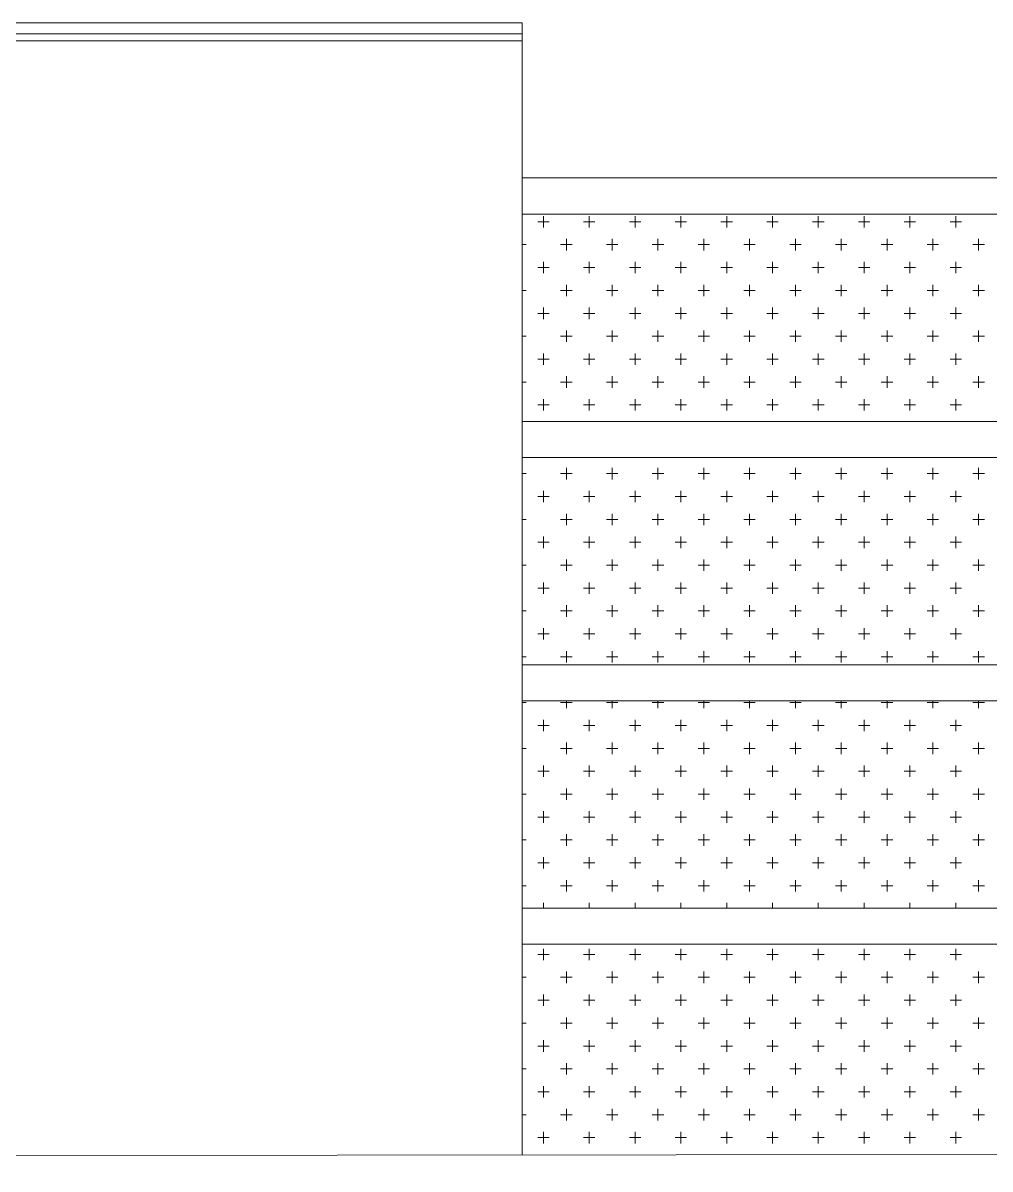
# Model space of a CAD drawing. Header units: millimetres. Extents: x -395 to 1008, y 9 to 692.
# Drawn here: x -338.156 to -335.475, y 26.772 to 29.951 of the extents above; entities that cross this region are included whole.
import ezdxf

# ---------------------------------------------------------------- set-up
doc = ezdxf.new("R2010")
doc.units = ezdxf.units.MM
doc.header["$LTSCALE"] = 0.1
doc.header["$MEASUREMENT"] = 0
doc.layers.add('.10 ultra fina', color=240, linetype='Continuous', lineweight=5)

# ---------------------------------------------------------------- blocks, each defined once
blk = doc.blocks.new('etwew')
at = {"layer": '.10 ultra fina', "color": 240, "lineweight": 5}
for p, q in [((354.9279, 90.0376), (356.4279, 90.0376)), ((356.4279, 90.0376), (356.4279, 86.8975)), ((356.4279, 90.0076), (349.5779, 90.0076)), ((356.4279, 89.9876), (349.5779, 89.9876)), ((356.4279, 89.6076), (381.3663, 89.6076)), ((356.4279, 89.5076), (381.3009, 89.5076)), ((356.471, 89.4862), (356.5027, 89.4862)), ((356.4869, 89.4703), (356.4869, 89.5021)), ((356.598, 89.4862), (356.6297, 89.4862)), ((356.6139, 89.4703), (356.6139, 89.5021)), ((356.725, 89.4862), (356.7567, 89.4862)), ((356.7409, 89.4703), (356.7409, 89.5021)), ((356.852, 89.4862), (356.8837, 89.4862)), ((356.8679, 89.4703), (356.8679, 89.5021)), ((356.979, 89.4862), (357.0107, 89.4862)), ((356.9949, 89.4703), (356.9949, 89.5021)), ((357.106, 89.4862), (357.1377, 89.4862)), ((357.1219, 89.4703), (357.1219, 89.5021)), ((357.233, 89.4862), (357.2647, 89.4862)), ((357.2489, 89.4703), (357.2489, 89.5021)), ((357.36, 89.4862), (357.3917, 89.4862)), ((357.3759, 89.4703), (357.3759, 89.5021)), ((357.487, 89.4862), (357.5187, 89.4862)), ((357.5029, 89.4703), (357.5029, 89.5021)), ((357.614, 89.4862), (357.6457, 89.4862)), ((357.6299, 89.4703), (357.6299, 89.5021)), ((356.4279, 89.4227), (356.4392, 89.4227)), ((356.5345, 89.4227), (356.5662, 89.4227)), ((356.5504, 89.4068), (356.5504, 89.4386)), ((356.6615, 89.4227), (356.6932, 89.4227)), ((356.6774, 89.4068), (356.6774, 89.4386)), ((356.7885, 89.4227), (356.8202, 89.4227)), ((356.8044, 89.4068), (356.8044, 89.4386)), ((356.9155, 89.4227), (356.9472, 89.4227)), ((356.9314, 89.4068), (356.9314, 89.4386)), ((357.0425, 89.4227), (357.0742, 89.4227)), ((357.0584, 89.4068), (357.0584, 89.4386)), ((357.1695, 89.4227), (357.2012, 89.4227)), ((357.1854, 89.4068), (357.1854, 89.4386)), ((357.2965, 89.4227), (357.3282, 89.4227)), ((357.3124, 89.4068), (357.3124, 89.4386)), ((357.4235, 89.4227), (357.4552, 89.4227)), ((357.4394, 89.4068), (357.4394, 89.4386)), ((357.5505, 89.4227), (357.5822, 89.4227)), ((357.5664, 89.4068), (357.5664, 89.4386)), ((357.6775, 89.4227), (357.7092, 89.4227)), ((357.6934, 89.4068), (357.6934, 89.4386)), ((356.471, 89.3592), (356.5027, 89.3592)), ((356.4869, 89.3433), (356.4869, 89.3751)), ((356.598, 89.3592), (356.6297, 89.3592)), ((356.6139, 89.3433), (356.6139, 89.3751)), ((356.725, 89.3592), (356.7567, 89.3592)), ((356.7409, 89.3433), (356.7409, 89.3751)), ((356.852, 89.3592), (356.8837, 89.3592)), ((356.8679, 89.3433), (356.8679, 89.3751)), ((356.979, 89.3592), (357.0107, 89.3592)), ((356.9949, 89.3433), (356.9949, 89.3751)), ((357.106, 89.3592), (357.1377, 89.3592)), ((357.1219, 89.3433), (357.1219, 89.3751)), ((357.233, 89.3592), (357.2647, 89.3592)), ((357.2489, 89.3433), (357.2489, 89.3751)), ((357.36, 89.3592), (357.3917, 89.3592)), ((357.3759, 89.3433), (357.3759, 89.3751)), ((357.487, 89.3592), (357.5187, 89.3592)), ((357.5029, 89.3433), (357.5029, 89.3751)), ((357.614, 89.3592), (357.6457, 89.3592)), ((357.6299, 89.3433), (357.6299, 89.3751)), ((356.4279, 89.2957), (356.4392, 89.2957)), ((356.5345, 89.2957), (356.5662, 89.2957)), ((356.5504, 89.2798), (356.5504, 89.3116)), ((356.6615, 89.2957), (356.6932, 89.2957)), ((356.6774, 89.2798), (356.6774, 89.3116)), ((356.7885, 89.2957), (356.8202, 89.2957)), ((356.8044, 89.2798), (356.8044, 89.3116)), ((356.9155, 89.2957), (356.9472, 89.2957)), ((356.9314, 89.2798), (356.9314, 89.3116)), ((357.0425, 89.2957), (357.0742, 89.2957)), ((357.0584, 89.2798), (357.0584, 89.3116)), ((357.1695, 89.2957), (357.2012, 89.2957)), ((357.1854, 89.2798), (357.1854, 89.3116)), ((357.2965, 89.2957), (357.3282, 89.2957)), ((357.3124, 89.2798), (357.3124, 89.3116)), ((357.4235, 89.2957), (357.4552, 89.2957)), ((357.4394, 89.2798), (357.4394, 89.3116)), ((357.5505, 89.2957), (357.5822, 89.2957)), ((357.5664, 89.2798), (357.5664, 89.3116)), ((357.6775, 89.2957), (357.7092, 89.2957)), ((357.6934, 89.2798), (357.6934, 89.3116)), ((356.471, 89.2322), (356.5027, 89.2322)), ((356.4869, 89.2163), (356.4869, 89.2481)), ((356.598, 89.2322), (356.6297, 89.2322)), ((356.6139, 89.2163), (356.6139, 89.2481)), ((356.725, 89.2322), (356.7567, 89.2322)), ((356.7409, 89.2163), (356.7409, 89.2481)), ((356.852, 89.2322), (356.8837, 89.2322)), ((356.8679, 89.2163), (356.8679, 89.2481)), ((356.979, 89.2322), (357.0107, 89.2322)), ((356.9949, 89.2163), (356.9949, 89.2481)), ((357.106, 89.2322), (357.1377, 89.2322)), ((357.1219, 89.2163), (357.1219, 89.2481)), ((357.233, 89.2322), (357.2647, 89.2322)), ((357.2489, 89.2163), (357.2489, 89.2481)), ((357.36, 89.2322), (357.3917, 89.2322)), ((357.3759, 89.2163), (357.3759, 89.2481)), ((357.487, 89.2322), (357.5187, 89.2322)), ((357.5029, 89.2163), (357.5029, 89.2481)), ((357.614, 89.2322), (357.6457, 89.2322)), ((357.6299, 89.2163), (357.6299, 89.2481)), ((356.4279, 89.1687), (356.4392, 89.1687)), ((356.5345, 89.1687), (356.5662, 89.1687)), ((356.5504, 89.1528), (356.5504, 89.1846)), ((356.6615, 89.1687), (356.6932, 89.1687)), ((356.6774, 89.1528), (356.6774, 89.1846)), ((356.7885, 89.1687), (356.8202, 89.1687)), ((356.8044, 89.1528), (356.8044, 89.1846)), ((356.9155, 89.1687), (356.9472, 89.1687)), ((356.9314, 89.1528), (356.9314, 89.1846)), ((357.0425, 89.1687), (357.0742, 89.1687)), ((357.0584, 89.1528), (357.0584, 89.1846)), ((357.1695, 89.1687), (357.2012, 89.1687)), ((357.1854, 89.1528), (357.1854, 89.1846)), ((357.2965, 89.1687), (357.3282, 89.1687)), ((357.3124, 89.1528), (357.3124, 89.1846)), ((357.4235, 89.1687), (357.4552, 89.1687)), ((357.4394, 89.1528), (357.4394, 89.1846)), ((357.5505, 89.1687), (357.5822, 89.1687)), ((357.5664, 89.1528), (357.5664, 89.1846)), ((357.6775, 89.1687), (357.7092, 89.1687)), ((357.6934, 89.1528), (357.6934, 89.1846)), ((356.471, 89.1052), (356.5027, 89.1052)), ((356.4869, 89.0893), (356.4869, 89.1211)), ((356.598, 89.1052), (356.6297, 89.1052)), ((356.6139, 89.0893), (356.6139, 89.1211)), ((356.725, 89.1052), (356.7567, 89.1052)), ((356.7409, 89.0893), (356.7409, 89.1211)), ((356.852, 89.1052), (356.8837, 89.1052)), ((356.8679, 89.0893), (356.8679, 89.1211)), ((356.979, 89.1052), (357.0107, 89.1052)), ((356.9949, 89.0893), (356.9949, 89.1211)), ((357.106, 89.1052), (357.1377, 89.1052)), ((357.1219, 89.0893), (357.1219, 89.1211)), ((357.233, 89.1052), (357.2647, 89.1052)), ((357.2489, 89.0893), (357.2489, 89.1211)), ((357.36, 89.1052), (357.3917, 89.1052)), ((357.3759, 89.0893), (357.3759, 89.1211)), ((357.487, 89.1052), (357.5187, 89.1052)), ((357.5029, 89.0893), (357.5029, 89.1211)), ((357.614, 89.1052), (357.6457, 89.1052)), ((357.6299, 89.0893), (357.6299, 89.1211)), ((356.4279, 89.0417), (356.4392, 89.0417)), ((356.5345, 89.0417), (356.5662, 89.0417)), ((356.5504, 89.0258), (356.5504, 89.0576)), ((356.6615, 89.0417), (356.6932, 89.0417)), ((356.6774, 89.0258), (356.6774, 89.0576)), ((356.7885, 89.0417), (356.8202, 89.0417)), ((356.8044, 89.0258), (356.8044, 89.0576)), ((356.9155, 89.0417), (356.9472, 89.0417)), ((356.9314, 89.0258), (356.9314, 89.0576)), ((357.0425, 89.0417), (357.0742, 89.0417)), ((357.0584, 89.0258), (357.0584, 89.0576)), ((357.1695, 89.0417), (357.2012, 89.0417)), ((357.1854, 89.0258), (357.1854, 89.0576)), ((357.2965, 89.0417), (357.3282, 89.0417)), ((357.3124, 89.0258), (357.3124, 89.0576)), ((357.4235, 89.0417), (357.4552, 89.0417)), ((357.4394, 89.0258), (357.4394, 89.0576)), ((357.5505, 89.0417), (357.5822, 89.0417)), ((357.5664, 89.0258), (357.5664, 89.0576)), ((357.6775, 89.0417), (357.7092, 89.0417)), ((357.6934, 89.0258), (357.6934, 89.0576)), ((356.471, 88.9782), (356.5027, 88.9782)), ((356.4869, 88.9623), (356.4869, 88.9941)), ((356.598, 88.9782), (356.6297, 88.9782)), ((356.6139, 88.9623), (356.6139, 88.9941)), ((356.725, 88.9782), (356.7567, 88.9782)), ((356.7409, 88.9623), (356.7409, 88.9941)), ((356.852, 88.9782), (356.8837, 88.9782)), ((356.8679, 88.9623), (356.8679, 88.9941)), ((356.979, 88.9782), (357.0107, 88.9782)), ((356.9949, 88.9623), (356.9949, 88.9941)), ((357.106, 88.9782), (357.1377, 88.9782)), ((357.1219, 88.9623), (357.1219, 88.9941)), ((357.233, 88.9782), (357.2647, 88.9782)), ((357.2489, 88.9623), (357.2489, 88.9941)), ((357.36, 88.9782), (357.3917, 88.9782)), ((357.3759, 88.9623), (357.3759, 88.9941)), ((357.487, 88.9782), (357.5187, 88.9782)), ((357.5029, 88.9623), (357.5029, 88.9941)), ((357.614, 88.9782), (357.6457, 88.9782)), ((357.6299, 88.9623), (357.6299, 88.9941)), ((356.4279, 88.9325), (381.7008, 88.9325)), ((356.4279, 88.8325), (381.8536, 88.8325)), ((356.4279, 88.7877), (356.4392, 88.7877)), ((356.5345, 88.7877), (356.5662, 88.7877)), ((356.5504, 88.7718), (356.5504, 88.8036)), ((356.6615, 88.7877), (356.6932, 88.7877)), ((356.6774, 88.7718), (356.6774, 88.8036)), ((356.7885, 88.7877), (356.8202, 88.7877)), ((356.8044, 88.7718), (356.8044, 88.8036)), ((356.9155, 88.7877), (356.9472, 88.7877)), ((356.9314, 88.7718), (356.9314, 88.8036)), ((357.0425, 88.7877), (357.0742, 88.7877)), ((357.0584, 88.7718), (357.0584, 88.8036)), ((357.1695, 88.7877), (357.2012, 88.7877)), ((357.1854, 88.7718), (357.1854, 88.8036)), ((357.2965, 88.7877), (357.3282, 88.7877)), ((357.3124, 88.7718), (357.3124, 88.8036)), ((357.4235, 88.7877), (357.4552, 88.7877)), ((357.4394, 88.7718), (357.4394, 88.8036)), ((357.5505, 88.7877), (357.5822, 88.7877)), ((357.5664, 88.7718), (357.5664, 88.8036)), ((357.6775, 88.7877), (357.7092, 88.7877)), ((357.6934, 88.7718), (357.6934, 88.8036)), ((356.471, 88.7242), (356.5027, 88.7242)), ((356.4869, 88.7083), (356.4869, 88.7401)), ((356.598, 88.7242), (356.6297, 88.7242)), ((356.6139, 88.7083), (356.6139, 88.7401)), ((356.725, 88.7242), (356.7567, 88.7242)), ((356.7409, 88.7083), (356.7409, 88.7401)), ((356.852, 88.7242), (356.8837, 88.7242)), ((356.8679, 88.7083), (356.8679, 88.7401)), ((356.979, 88.7242), (357.0107, 88.7242)), ((356.9949, 88.7083), (356.9949, 88.7401)), ((357.106, 88.7242), (357.1377, 88.7242)), ((357.1219, 88.7083), (357.1219, 88.7401)), ((357.233, 88.7242), (357.2647, 88.7242)), ((357.2489, 88.7083), (357.2489, 88.7401)), ((357.36, 88.7242), (357.3917, 88.7242)), ((357.3759, 88.7083), (357.3759, 88.7401)), ((357.487, 88.7242), (357.5187, 88.7242)), ((357.5029, 88.7083), (357.5029, 88.7401)), ((357.614, 88.7242), (357.6457, 88.7242)), ((357.6299, 88.7083), (357.6299, 88.7401)), ((356.4279, 88.6607), (356.4392, 88.6607)), ((356.5345, 88.6607), (356.5662, 88.6607)), ((356.5504, 88.6448), (356.5504, 88.6766)), ((356.6615, 88.6607), (356.6932, 88.6607)), ((356.6774, 88.6448), (356.6774, 88.6766)), ((356.7885, 88.6607), (356.8202, 88.6607)), ((356.8044, 88.6448), (356.8044, 88.6766)), ((356.9155, 88.6607), (356.9472, 88.6607)), ((356.9314, 88.6448), (356.9314, 88.6766)), ((357.0425, 88.6607), (357.0742, 88.6607)), ((357.0584, 88.6448), (357.0584, 88.6766)), ((357.1695, 88.6607), (357.2012, 88.6607)), ((357.1854, 88.6448), (357.1854, 88.6766)), ((357.2965, 88.6607), (357.3282, 88.6607)), ((357.3124, 88.6448), (357.3124, 88.6766)), ((357.4235, 88.6607), (357.4552, 88.6607)), ((357.4394, 88.6448), (357.4394, 88.6766)), ((357.5505, 88.6607), (357.5822, 88.6607)), ((357.5664, 88.6448), (357.5664, 88.6766)), ((357.6775, 88.6607), (357.7092, 88.6607)), ((357.6934, 88.6448), (357.6934, 88.6766)), ((356.471, 88.5972), (356.5027, 88.5972)), ((356.4869, 88.5813), (356.4869, 88.6131)), ((356.598, 88.5972), (356.6297, 88.5972)), ((356.6139, 88.5813), (356.6139, 88.6131)), ((356.725, 88.5972), (356.7567, 88.5972)), ((356.7409, 88.5813), (356.7409, 88.6131)), ((356.852, 88.5972), (356.8837, 88.5972)), ((356.8679, 88.5813), (356.8679, 88.6131)), ((356.979, 88.5972), (357.0107, 88.5972)), ((356.9949, 88.5813), (356.9949, 88.6131)), ((357.106, 88.5972), (357.1377, 88.5972)), ((357.1219, 88.5813), (357.1219, 88.6131)), ((357.233, 88.5972), (357.2647, 88.5972)), ((357.2489, 88.5813), (357.2489, 88.6131)), ((357.36, 88.5972), (357.3917, 88.5972)), ((357.3759, 88.5813), (357.3759, 88.6131)), ((357.487, 88.5972), (357.5187, 88.5972)), ((357.5029, 88.5813), (357.5029, 88.6131)), ((357.614, 88.5972), (357.6457, 88.5972)), ((357.6299, 88.5813), (357.6299, 88.6131)), ((356.4279, 88.5337), (356.4392, 88.5337)), ((356.5345, 88.5337), (356.5662, 88.5337)), ((356.5504, 88.5178), (356.5504, 88.5496)), ((356.6615, 88.5337), (356.6932, 88.5337)), ((356.6774, 88.5178), (356.6774, 88.5496)), ((356.7885, 88.5337), (356.8202, 88.5337)), ((356.8044, 88.5178), (356.8044, 88.5496)), ((356.9155, 88.5337), (356.9472, 88.5337)), ((356.9314, 88.5178), (356.9314, 88.5496)), ((357.0425, 88.5337), (357.0742, 88.5337)), ((357.0584, 88.5178), (357.0584, 88.5496)), ((357.1695, 88.5337), (357.2012, 88.5337)), ((357.1854, 88.5178), (357.1854, 88.5496)), ((357.2965, 88.5337), (357.3282, 88.5337)), ((357.3124, 88.5178), (357.3124, 88.5496)), ((357.4235, 88.5337), (357.4552, 88.5337)), ((357.4394, 88.5178), (357.4394, 88.5496)), ((357.5505, 88.5337), (357.5822, 88.5337)), ((357.5664, 88.5178), (357.5664, 88.5496)), ((357.6775, 88.5337), (357.7092, 88.5337)), ((357.6934, 88.5178), (357.6934, 88.5496)), ((356.471, 88.4702), (356.5027, 88.4702)), ((356.4869, 88.4543), (356.4869, 88.4861)), ((356.598, 88.4702), (356.6297, 88.4702)), ((356.6139, 88.4543), (356.6139, 88.4861)), ((356.725, 88.4702), (356.7567, 88.4702)), ((356.7409, 88.4543), (356.7409, 88.4861)), ((356.852, 88.4702), (356.8837, 88.4702)), ((356.8679, 88.4543), (356.8679, 88.4861)), ((356.979, 88.4702), (357.0107, 88.4702)), ((356.9949, 88.4543), (356.9949, 88.4861)), ((357.106, 88.4702), (357.1377, 88.4702)), ((357.1219, 88.4543), (357.1219, 88.4861)), ((357.233, 88.4702), (357.2647, 88.4702)), ((357.2489, 88.4543), (357.2489, 88.4861)), ((357.36, 88.4702), (357.3917, 88.4702)), ((357.3759, 88.4543), (357.3759, 88.4861)), ((357.487, 88.4702), (357.5187, 88.4702)), ((357.5029, 88.4543), (357.5029, 88.4861)), ((357.614, 88.4702), (357.6457, 88.4702)), ((357.6299, 88.4543), (357.6299, 88.4861)), ((356.4279, 88.4067), (356.4392, 88.4067)), ((356.5345, 88.4067), (356.5662, 88.4067)), ((356.5504, 88.3908), (356.5504, 88.4226)), ((356.6615, 88.4067), (356.6932, 88.4067)), ((356.6774, 88.3908), (356.6774, 88.4226)), ((356.7885, 88.4067), (356.8202, 88.4067)), ((356.8044, 88.3908), (356.8044, 88.4226)), ((356.9155, 88.4067), (356.9472, 88.4067)), ((356.9314, 88.3908), (356.9314, 88.4226)), ((357.0425, 88.4067), (357.0742, 88.4067)), ((357.0584, 88.3908), (357.0584, 88.4226)), ((357.1695, 88.4067), (357.2012, 88.4067)), ((357.1854, 88.3908), (357.1854, 88.4226)), ((357.2965, 88.4067), (357.3282, 88.4067)), ((357.3124, 88.3908), (357.3124, 88.4226)), ((357.4235, 88.4067), (357.4552, 88.4067)), ((357.4394, 88.3908), (357.4394, 88.4226)), ((357.5505, 88.4067), (357.5822, 88.4067)), ((357.5664, 88.3908), (357.5664, 88.4226)), ((357.6775, 88.4067), (357.7092, 88.4067)), ((357.6934, 88.3908), (357.6934, 88.4226)), ((356.471, 88.3432), (356.5027, 88.3432)), ((356.4869, 88.3273), (356.4869, 88.3591)), ((356.598, 88.3432), (356.6297, 88.3432)), ((356.6139, 88.3273), (356.6139, 88.3591)), ((356.725, 88.3432), (356.7567, 88.3432)), ((356.7409, 88.3273), (356.7409, 88.3591)), ((356.852, 88.3432), (356.8837, 88.3432)), ((356.8679, 88.3273), (356.8679, 88.3591)), ((356.979, 88.3432), (357.0107, 88.3432)), ((356.9949, 88.3273), (356.9949, 88.3591)), ((357.106, 88.3432), (357.1377, 88.3432)), ((357.1219, 88.3273), (357.1219, 88.3591)), ((357.233, 88.3432), (357.2647, 88.3432)), ((357.2489, 88.3273), (357.2489, 88.3591)), ((357.36, 88.3432), (357.3917, 88.3432)), ((357.3759, 88.3273), (357.3759, 88.3591)), ((357.487, 88.3432), (357.5187, 88.3432)), ((357.5029, 88.3273), (357.5029, 88.3591)), ((357.614, 88.3432), (357.6457, 88.3432)), ((357.6299, 88.3273), (357.6299, 88.3591)), ((356.4279, 88.2797), (356.4392, 88.2797)), ((356.5345, 88.2797), (356.5662, 88.2797)), ((356.5504, 88.2638), (356.5504, 88.2956)), ((356.6615, 88.2797), (356.6932, 88.2797)), ((356.6774, 88.2638), (356.6774, 88.2956)), ((356.7885, 88.2797), (356.8202, 88.2797)), ((356.8044, 88.2638), (356.8044, 88.2956)), ((356.9155, 88.2797), (356.9472, 88.2797)), ((356.9314, 88.2638), (356.9314, 88.2956)), ((357.0425, 88.2797), (357.0742, 88.2797)), ((357.0584, 88.2638), (357.0584, 88.2956)), ((357.1695, 88.2797), (357.2012, 88.2797)), ((357.1854, 88.2638), (357.1854, 88.2956)), ((357.2965, 88.2797), (357.3282, 88.2797)), ((357.3124, 88.2638), (357.3124, 88.2956)), ((357.4235, 88.2797), (357.4552, 88.2797)), ((357.4394, 88.2638), (357.4394, 88.2956)), ((357.5505, 88.2797), (357.5822, 88.2797)), ((357.5664, 88.2638), (357.5664, 88.2956)), ((357.6775, 88.2797), (357.7092, 88.2797)), ((357.6934, 88.2638), (357.6934, 88.2956)), ((356.4279, 88.2574), (382.7322, 88.2574)), ((356.4279, 88.1574), (382.885, 88.1574)), ((356.4279, 88.1527), (356.4392, 88.1527)), ((356.5345, 88.1527), (356.5662, 88.1527)), ((356.5504, 88.1368), (356.5504, 88.1574)), ((356.6615, 88.1527), (356.6932, 88.1527)), ((356.6774, 88.1368), (356.6774, 88.1574)), ((356.7885, 88.1527), (356.8202, 88.1527)), ((356.8044, 88.1368), (356.8044, 88.1574)), ((356.9155, 88.1527), (356.9472, 88.1527)), ((356.9314, 88.1368), (356.9314, 88.1574)), ((357.0425, 88.1527), (357.0742, 88.1527)), ((357.0584, 88.1368), (357.0584, 88.1574)), ((357.1695, 88.1527), (357.2012, 88.1527)), ((357.1854, 88.1368), (357.1854, 88.1574)), ((357.2965, 88.1527), (357.3282, 88.1527)), ((357.3124, 88.1368), (357.3124, 88.1574)), ((357.4235, 88.1527), (357.4552, 88.1527)), ((357.4394, 88.1368), (357.4394, 88.1574)), ((357.5505, 88.1527), (357.5822, 88.1527)), ((357.5664, 88.1368), (357.5664, 88.1574)), ((357.6775, 88.1527), (357.7092, 88.1527)), ((357.6934, 88.1368), (357.6934, 88.1574)), ((356.471, 88.0892), (356.5027, 88.0892)), ((356.4869, 88.0733), (356.4869, 88.1051)), ((356.598, 88.0892), (356.6297, 88.0892)), ((356.6139, 88.0733), (356.6139, 88.1051)), ((356.725, 88.0892), (356.7567, 88.0892)), ((356.7409, 88.0733), (356.7409, 88.1051)), ((356.852, 88.0892), (356.8837, 88.0892)), ((356.8679, 88.0733), (356.8679, 88.1051)), ((356.979, 88.0892), (357.0107, 88.0892)), ((356.9949, 88.0733), (356.9949, 88.1051)), ((357.106, 88.0892), (357.1377, 88.0892)), ((357.1219, 88.0733), (357.1219, 88.1051)), ((357.233, 88.0892), (357.2647, 88.0892)), ((357.2489, 88.0733), (357.2489, 88.1051)), ((357.36, 88.0892), (357.3917, 88.0892)), ((357.3759, 88.0733), (357.3759, 88.1051)), ((357.487, 88.0892), (357.5187, 88.0892)), ((357.5029, 88.0733), (357.5029, 88.1051)), ((357.614, 88.0892), (357.6457, 88.0892)), ((357.6299, 88.0733), (357.6299, 88.1051)), ((356.4279, 88.0257), (356.4392, 88.0257)), ((356.5345, 88.0257), (356.5662, 88.0257)), ((356.5504, 88.0098), (356.5504, 88.0416)), ((356.6615, 88.0257), (356.6932, 88.0257)), ((356.6774, 88.0098), (356.6774, 88.0416)), ((356.7885, 88.0257), (356.8202, 88.0257)), ((356.8044, 88.0098), (356.8044, 88.0416)), ((356.9155, 88.0257), (356.9472, 88.0257)), ((356.9314, 88.0098), (356.9314, 88.0416)), ((357.0425, 88.0257), (357.0742, 88.0257)), ((357.0584, 88.0098), (357.0584, 88.0416)), ((357.1695, 88.0257), (357.2012, 88.0257)), ((357.1854, 88.0098), (357.1854, 88.0416)), ((357.2965, 88.0257), (357.3282, 88.0257)), ((357.3124, 88.0098), (357.3124, 88.0416)), ((357.4235, 88.0257), (357.4552, 88.0257)), ((357.4394, 88.0098), (357.4394, 88.0416)), ((357.5505, 88.0257), (357.5822, 88.0257)), ((357.5664, 88.0098), (357.5664, 88.0416)), ((357.6775, 88.0257), (357.7092, 88.0257)), ((357.6934, 88.0098), (357.6934, 88.0416)), ((356.471, 87.9622), (356.5027, 87.9622)), ((356.4869, 87.9463), (356.4869, 87.9781)), ((356.598, 87.9622), (356.6297, 87.9622)), ((356.6139, 87.9463), (356.6139, 87.9781)), ((356.725, 87.9622), (356.7567, 87.9622)), ((356.7409, 87.9463), (356.7409, 87.9781)), ((356.852, 87.9622), (356.8837, 87.9622)), ((356.8679, 87.9463), (356.8679, 87.9781)), ((356.979, 87.9622), (357.0107, 87.9622)), ((356.9949, 87.9463), (356.9949, 87.9781)), ((357.106, 87.9622), (357.1377, 87.9622)), ((357.1219, 87.9463), (357.1219, 87.9781)), ((357.233, 87.9622), (357.2647, 87.9622)), ((357.2489, 87.9463), (357.2489, 87.9781)), ((357.36, 87.9622), (357.3917, 87.9622)), ((357.3759, 87.9463), (357.3759, 87.9781)), ((357.487, 87.9622), (357.5187, 87.9622)), ((357.5029, 87.9463), (357.5029, 87.9781)), ((357.614, 87.9622), (357.6457, 87.9622)), ((357.6299, 87.9463), (357.6299, 87.9781)), ((356.4279, 87.8987), (356.4392, 87.8987)), ((356.5345, 87.8987), (356.5662, 87.8987)), ((356.5504, 87.8828), (356.5504, 87.9146)), ((356.6615, 87.8987), (356.6932, 87.8987)), ((356.6774, 87.8828), (356.6774, 87.9146)), ((356.7885, 87.8987), (356.8202, 87.8987)), ((356.8044, 87.8828), (356.8044, 87.9146)), ((356.9155, 87.8987), (356.9472, 87.8987)), ((356.9314, 87.8828), (356.9314, 87.9146)), ((357.0425, 87.8987), (357.0742, 87.8987)), ((357.0584, 87.8828), (357.0584, 87.9146)), ((357.1695, 87.8987), (357.2012, 87.8987)), ((357.1854, 87.8828), (357.1854, 87.9146)), ((357.2965, 87.8987), (357.3282, 87.8987)), ((357.3124, 87.8828), (357.3124, 87.9146)), ((357.4235, 87.8987), (357.4552, 87.8987)), ((357.4394, 87.8828), (357.4394, 87.9146)), ((357.5505, 87.8987), (357.5822, 87.8987)), ((357.5664, 87.8828), (357.5664, 87.9146)), ((357.6775, 87.8987), (357.7092, 87.8987)), ((357.6934, 87.8828), (357.6934, 87.9146)), ((356.471, 87.8352), (356.5027, 87.8352)), ((356.4869, 87.8193), (356.4869, 87.8511)), ((356.598, 87.8352), (356.6297, 87.8352)), ((356.6139, 87.8193), (356.6139, 87.8511)), ((356.725, 87.8352), (356.7567, 87.8352)), ((356.7409, 87.8193), (356.7409, 87.8511)), ((356.852, 87.8352), (356.8837, 87.8352)), ((356.8679, 87.8193), (356.8679, 87.8511)), ((356.979, 87.8352), (357.0107, 87.8352)), ((356.9949, 87.8193), (356.9949, 87.8511)), ((357.106, 87.8352), (357.1377, 87.8352)), ((357.1219, 87.8193), (357.1219, 87.8511)), ((357.233, 87.8352), (357.2647, 87.8352)), ((357.2489, 87.8193), (357.2489, 87.8511)), ((357.36, 87.8352), (357.3917, 87.8352)), ((357.3759, 87.8193), (357.3759, 87.8511)), ((357.487, 87.8352), (357.5187, 87.8352)), ((357.5029, 87.8193), (357.5029, 87.8511)), ((357.614, 87.8352), (357.6457, 87.8352)), ((357.6299, 87.8193), (357.6299, 87.8511)), ((356.4279, 87.7717), (356.4392, 87.7717)), ((356.5345, 87.7717), (356.5662, 87.7717)), ((356.5504, 87.7558), (356.5504, 87.7876)), ((356.6615, 87.7717), (356.6932, 87.7717)), ((356.6774, 87.7558), (356.6774, 87.7876)), ((356.7885, 87.7717), (356.8202, 87.7717)), ((356.8044, 87.7558), (356.8044, 87.7876)), ((356.9155, 87.7717), (356.9472, 87.7717)), ((356.9314, 87.7558), (356.9314, 87.7876)), ((357.0425, 87.7717), (357.0742, 87.7717)), ((357.0584, 87.7558), (357.0584, 87.7876)), ((357.1695, 87.7717), (357.2012, 87.7717)), ((357.1854, 87.7558), (357.1854, 87.7876)), ((357.2965, 87.7717), (357.3282, 87.7717)), ((357.3124, 87.7558), (357.3124, 87.7876)), ((357.4235, 87.7717), (357.4552, 87.7717)), ((357.4394, 87.7558), (357.4394, 87.7876)), ((357.5505, 87.7717), (357.5822, 87.7717)), ((357.5664, 87.7558), (357.5664, 87.7876)), ((357.6775, 87.7717), (357.7092, 87.7717)), ((357.6934, 87.7558), (357.6934, 87.7876)), ((356.471, 87.7082), (356.5027, 87.7082)), ((356.4869, 87.6923), (356.4869, 87.7241)), ((356.598, 87.7082), (356.6297, 87.7082)), ((356.6139, 87.6923), (356.6139, 87.7241)), ((356.725, 87.7082), (356.7567, 87.7082)), ((356.7409, 87.6923), (356.7409, 87.7241)), ((356.852, 87.7082), (356.8837, 87.7082)), ((356.8679, 87.6923), (356.8679, 87.7241)), ((356.979, 87.7082), (357.0107, 87.7082)), ((356.9949, 87.6923), (356.9949, 87.7241)), ((357.106, 87.7082), (357.1377, 87.7082)), ((357.1219, 87.6923), (357.1219, 87.7241)), ((357.233, 87.7082), (357.2647, 87.7082)), ((357.2489, 87.6923), (357.2489, 87.7241)), ((357.36, 87.7082), (357.3917, 87.7082)), ((357.3759, 87.6923), (357.3759, 87.7241)), ((357.487, 87.7082), (357.5187, 87.7082)), ((357.5029, 87.6923), (357.5029, 87.7241)), ((357.614, 87.7082), (357.6457, 87.7082)), ((357.6299, 87.6923), (357.6299, 87.7241)), ((356.4279, 87.6447), (356.4392, 87.6447)), ((356.5345, 87.6447), (356.5662, 87.6447)), ((356.5504, 87.6288), (356.5504, 87.6606)), ((356.6615, 87.6447), (356.6932, 87.6447)), ((356.6774, 87.6288), (356.6774, 87.6606)), ((356.7885, 87.6447), (356.8202, 87.6447)), ((356.8044, 87.6288), (356.8044, 87.6606)), ((356.9155, 87.6447), (356.9472, 87.6447)), ((356.9314, 87.6288), (356.9314, 87.6606)), ((357.0425, 87.6447), (357.0742, 87.6447)), ((357.0584, 87.6288), (357.0584, 87.6606)), ((357.1695, 87.6447), (357.2012, 87.6447)), ((357.1854, 87.6288), (357.1854, 87.6606)), ((357.2965, 87.6447), (357.3282, 87.6447)), ((357.3124, 87.6288), (357.3124, 87.6606)), ((357.4235, 87.6447), (357.4552, 87.6447)), ((357.4394, 87.6288), (357.4394, 87.6606)), ((357.5505, 87.6447), (357.5822, 87.6447)), ((357.5664, 87.6288), (357.5664, 87.6606)), ((357.6775, 87.6447), (357.7092, 87.6447)), ((357.6934, 87.6288), (357.6934, 87.6606)), ((356.4279, 87.5823), (389.4639, 87.5823)), ((356.4869, 87.5823), (356.4869, 87.5971)), ((356.6139, 87.5823), (356.6139, 87.5971)), ((356.7409, 87.5823), (356.7409, 87.5971)), ((356.8679, 87.5823), (356.8679, 87.5971)), ((356.9949, 87.5823), (356.9949, 87.5971)), ((357.1219, 87.5823), (357.1219, 87.5971)), ((357.2489, 87.5823), (357.2489, 87.5971)), ((357.3759, 87.5823), (357.3759, 87.5971)), ((357.5029, 87.5823), (357.5029, 87.5971)), ((357.6299, 87.5823), (357.6299, 87.5971)), ((356.4279, 87.4823), (389.518, 87.4823)), ((356.471, 87.4542), (356.5027, 87.4542)), ((356.4869, 87.4383), (356.4869, 87.4701)), ((356.598, 87.4542), (356.6297, 87.4542)), ((356.6139, 87.4383), (356.6139, 87.4701)), ((356.725, 87.4542), (356.7567, 87.4542)), ((356.7409, 87.4383), (356.7409, 87.4701)), ((356.852, 87.4542), (356.8837, 87.4542)), ((356.8679, 87.4383), (356.8679, 87.4701)), ((356.979, 87.4542), (357.0107, 87.4542)), ((356.9949, 87.4383), (356.9949, 87.4701)), ((357.106, 87.4542), (357.1377, 87.4542)), ((357.1219, 87.4383), (357.1219, 87.4701)), ((357.233, 87.4542), (357.2647, 87.4542)), ((357.2489, 87.4383), (357.2489, 87.4701)), ((357.36, 87.4542), (357.3917, 87.4542)), ((357.3759, 87.4383), (357.3759, 87.4701)), ((357.487, 87.4542), (357.5187, 87.4542)), ((357.5029, 87.4383), (357.5029, 87.4701)), ((357.614, 87.4542), (357.6457, 87.4542)), ((357.6299, 87.4383), (357.6299, 87.4701)), ((356.4279, 87.3907), (356.4392, 87.3907)), ((356.5345, 87.3907), (356.5662, 87.3907)), ((356.5504, 87.3748), (356.5504, 87.4066)), ((356.6615, 87.3907), (356.6932, 87.3907)), ((356.6774, 87.3748), (356.6774, 87.4066)), ((356.7885, 87.3907), (356.8202, 87.3907)), ((356.8044, 87.3748), (356.8044, 87.4066)), ((356.9155, 87.3907), (356.9472, 87.3907)), ((356.9314, 87.3748), (356.9314, 87.4066)), ((357.0425, 87.3907), (357.0742, 87.3907)), ((357.0584, 87.3748), (357.0584, 87.4066)), ((357.1695, 87.3907), (357.2012, 87.3907)), ((357.1854, 87.3748), (357.1854, 87.4066)), ((357.2965, 87.3907), (357.3282, 87.3907)), ((357.3124, 87.3748), (357.3124, 87.4066)), ((357.4235, 87.3907), (357.4552, 87.3907)), ((357.4394, 87.3748), (357.4394, 87.4066)), ((357.5505, 87.3907), (357.5822, 87.3907)), ((357.5664, 87.3748), (357.5664, 87.4066)), ((357.6775, 87.3907), (357.7092, 87.3907)), ((357.6934, 87.3748), (357.6934, 87.4066)), ((356.471, 87.3272), (356.5027, 87.3272)), ((356.4869, 87.3113), (356.4869, 87.3431)), ((356.598, 87.3272), (356.6297, 87.3272)), ((356.6139, 87.3113), (356.6139, 87.3431)), ((356.725, 87.3272), (356.7567, 87.3272)), ((356.7409, 87.3113), (356.7409, 87.3431)), ((356.852, 87.3272), (356.8837, 87.3272)), ((356.8679, 87.3113), (356.8679, 87.3431)), ((356.979, 87.3272), (357.0107, 87.3272)), ((356.9949, 87.3113), (356.9949, 87.3431)), ((357.106, 87.3272), (357.1377, 87.3272)), ((357.1219, 87.3113), (357.1219, 87.3431)), ((357.233, 87.3272), (357.2647, 87.3272)), ((357.2489, 87.3113), (357.2489, 87.3431)), ((357.36, 87.3272), (357.3917, 87.3272)), ((357.3759, 87.3113), (357.3759, 87.3431)), ((357.487, 87.3272), (357.5187, 87.3272)), ((357.5029, 87.3113), (357.5029, 87.3431)), ((357.614, 87.3272), (357.6457, 87.3272)), ((357.6299, 87.3113), (357.6299, 87.3431)), ((356.4279, 87.2637), (356.4392, 87.2637)), ((356.5345, 87.2637), (356.5662, 87.2637)), ((356.5504, 87.2478), (356.5504, 87.2796)), ((356.6615, 87.2637), (356.6932, 87.2637)), ((356.6774, 87.2478), (356.6774, 87.2796)), ((356.7885, 87.2637), (356.8202, 87.2637)), ((356.8044, 87.2478), (356.8044, 87.2796)), ((356.9155, 87.2637), (356.9472, 87.2637)), ((356.9314, 87.2478), (356.9314, 87.2796)), ((357.0425, 87.2637), (357.0742, 87.2637)), ((357.0584, 87.2478), (357.0584, 87.2796)), ((357.1695, 87.2637), (357.2012, 87.2637)), ((357.1854, 87.2478), (357.1854, 87.2796)), ((357.2965, 87.2637), (357.3282, 87.2637)), ((357.3124, 87.2478), (357.3124, 87.2796)), ((357.4235, 87.2637), (357.4552, 87.2637)), ((357.4394, 87.2478), (357.4394, 87.2796)), ((357.5505, 87.2637), (357.5822, 87.2637)), ((357.5664, 87.2478), (357.5664, 87.2796)), ((357.6775, 87.2637), (357.7092, 87.2637)), ((357.6934, 87.2478), (357.6934, 87.2796)), ((356.471, 87.2002), (356.5027, 87.2002)), ((356.4869, 87.1843), (356.4869, 87.2161)), ((356.598, 87.2002), (356.6297, 87.2002)), ((356.6139, 87.1843), (356.6139, 87.2161)), ((356.725, 87.2002), (356.7567, 87.2002)), ((356.7409, 87.1843), (356.7409, 87.2161)), ((356.852, 87.2002), (356.8837, 87.2002)), ((356.8679, 87.1843), (356.8679, 87.2161)), ((356.979, 87.2002), (357.0107, 87.2002)), ((356.9949, 87.1843), (356.9949, 87.2161)), ((357.106, 87.2002), (357.1377, 87.2002)), ((357.1219, 87.1843), (357.1219, 87.2161)), ((357.233, 87.2002), (357.2647, 87.2002)), ((357.2489, 87.1843), (357.2489, 87.2161)), ((357.36, 87.2002), (357.3917, 87.2002)), ((357.3759, 87.1843), (357.3759, 87.2161)), ((357.487, 87.2002), (357.5187, 87.2002)), ((357.5029, 87.1843), (357.5029, 87.2161)), ((357.614, 87.2002), (357.6457, 87.2002)), ((357.6299, 87.1843), (357.6299, 87.2161)), ((356.4279, 87.1367), (356.4392, 87.1367)), ((356.5345, 87.1367), (356.5662, 87.1367)), ((356.5504, 87.1208), (356.5504, 87.1526)), ((356.6615, 87.1367), (356.6932, 87.1367)), ((356.6774, 87.1208), (356.6774, 87.1526)), ((356.7885, 87.1367), (356.8202, 87.1367)), ((356.8044, 87.1208), (356.8044, 87.1526)), ((356.9155, 87.1367), (356.9472, 87.1367)), ((356.9314, 87.1208), (356.9314, 87.1526)), ((357.0425, 87.1367), (357.0742, 87.1367)), ((357.0584, 87.1208), (357.0584, 87.1526)), ((357.1695, 87.1367), (357.2012, 87.1367)), ((357.1854, 87.1208), (357.1854, 87.1526)), ((357.2965, 87.1367), (357.3282, 87.1367)), ((357.3124, 87.1208), (357.3124, 87.1526)), ((357.4235, 87.1367), (357.4552, 87.1367)), ((357.4394, 87.1208), (357.4394, 87.1526)), ((357.5505, 87.1367), (357.5822, 87.1367)), ((357.5664, 87.1208), (357.5664, 87.1526)), ((357.6775, 87.1367), (357.7092, 87.1367)), ((357.6934, 87.1208), (357.6934, 87.1526)), ((356.471, 87.0732), (356.5027, 87.0732)), ((356.4869, 87.0573), (356.4869, 87.0891)), ((356.598, 87.0732), (356.6297, 87.0732)), ((356.6139, 87.0573), (356.6139, 87.0891)), ((356.725, 87.0732), (356.7567, 87.0732)), ((356.7409, 87.0573), (356.7409, 87.0891)), ((356.852, 87.0732), (356.8837, 87.0732)), ((356.8679, 87.0573), (356.8679, 87.0891)), ((356.979, 87.0732), (357.0107, 87.0732)), ((356.9949, 87.0573), (356.9949, 87.0891)), ((357.106, 87.0732), (357.1377, 87.0732)), ((357.1219, 87.0573), (357.1219, 87.0891)), ((357.233, 87.0732), (357.2647, 87.0732)), ((357.2489, 87.0573), (357.2489, 87.0891)), ((357.36, 87.0732), (357.3917, 87.0732)), ((357.3759, 87.0573), (357.3759, 87.0891)), ((357.487, 87.0732), (357.5187, 87.0732)), ((357.5029, 87.0573), (357.5029, 87.0891)), ((357.614, 87.0732), (357.6457, 87.0732)), ((357.6299, 87.0573), (357.6299, 87.0891)), ((356.4279, 87.0097), (356.4392, 87.0097)), ((356.5345, 87.0097), (356.5662, 87.0097)), ((356.5504, 86.9938), (356.5504, 87.0256)), ((356.6615, 87.0097), (356.6932, 87.0097)), ((356.6774, 86.9938), (356.6774, 87.0256)), ((356.7885, 87.0097), (356.8202, 87.0097)), ((356.8044, 86.9938), (356.8044, 87.0256)), ((356.9155, 87.0097), (356.9472, 87.0097)), ((356.9314, 86.9938), (356.9314, 87.0256)), ((357.0425, 87.0097), (357.0742, 87.0097)), ((357.0584, 86.9938), (357.0584, 87.0256)), ((357.1695, 87.0097), (357.2012, 87.0097)), ((357.1854, 86.9938), (357.1854, 87.0256)), ((357.2965, 87.0097), (357.3282, 87.0097)), ((357.3124, 86.9938), (357.3124, 87.0256)), ((357.4235, 87.0097), (357.4552, 87.0097)), ((357.4394, 86.9938), (357.4394, 87.0256)), ((357.5505, 87.0097), (357.5822, 87.0097)), ((357.5664, 86.9938), (357.5664, 87.0256)), ((357.6775, 87.0097), (357.7092, 87.0097)), ((357.6934, 86.9938), (357.6934, 87.0256)), ((356.471, 86.9462), (356.5027, 86.9462)), ((356.4869, 86.9303), (356.4869, 86.9621)), ((356.598, 86.9462), (356.6297, 86.9462)), ((356.6139, 86.9303), (356.6139, 86.9621)), ((356.725, 86.9462), (356.7567, 86.9462)), ((356.7409, 86.9303), (356.7409, 86.9621)), ((356.852, 86.9462), (356.8837, 86.9462)), ((356.8679, 86.9303), (356.8679, 86.9621)), ((356.979, 86.9462), (357.0107, 86.9462)), ((356.9949, 86.9303), (356.9949, 86.9621)), ((357.106, 86.9462), (357.1377, 86.9462)), ((357.1219, 86.9303), (357.1219, 86.9621)), ((357.233, 86.9462), (357.2647, 86.9462)), ((357.2489, 86.9303), (357.2489, 86.9621)), ((357.36, 86.9462), (357.3917, 86.9462)), ((357.3759, 86.9303), (357.3759, 86.9621)), ((357.487, 86.9462), (357.5187, 86.9462)), ((357.5029, 86.9303), (357.5029, 86.9621)), ((357.614, 86.9462), (357.6457, 86.9462)), ((357.6299, 86.9303), (357.6299, 86.9621)), ((317.5781, 86.8589), (394.5752, 86.9355)), ((356.5504, 86.8977), (356.5504, 86.8986)), ((356.6774, 86.8978), (356.6774, 86.8986)), ((356.8044, 86.8979), (356.8044, 86.8986)), ((356.9314, 86.898), (356.9314, 86.8986)), ((357.0584, 86.8982), (357.0584, 86.8986)), ((357.1854, 86.8983), (357.1854, 86.8986)), ((357.3124, 86.8984), (357.3124, 86.8986)), ((357.4394, 86.8985), (357.4394, 86.8986))]:
    blk.add_line(p, q, dxfattribs=at)

msp = doc.modelspace()

# ---------------------------------------------------------------- block references
at = {"layer": '.10 ultra fina', "color": 240, "lineweight": 5}
msp.add_blockref('etwew', (-693.1998, -60.0867), dxfattribs=at)

doc.saveas('drawing.dxf')
